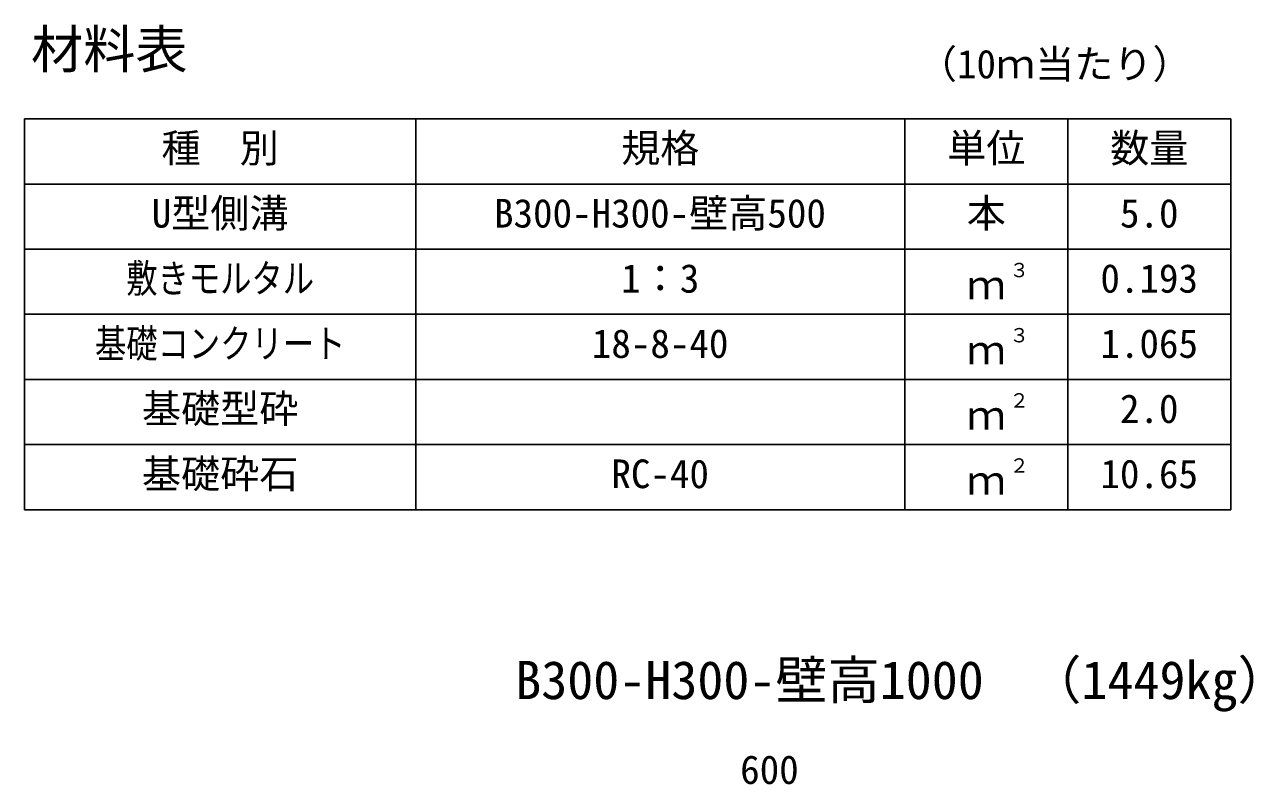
# Model space of a CAD drawing. Units: millimetres, scale not verified. Extents: x -16800 to 16800, y -5940 to 5940.
# Drawn here: x 4060 to 5945, y -2056 to -890 of the extents above; entities that cross this region are included whole.
import ezdxf
from ezdxf.enums import TextEntityAlignment as Align

# ---------------------------------------------------------------- set-up
doc = ezdxf.new("R2010")
doc.units = ezdxf.units.MM
doc.header["$LTSCALE"] = 20
for name, color, linetype, lineweight in [('0-0_DIM', 7, 'Continuous', 25), ('0-3_HYO', 3, 'Continuous', 25), ('0-4_HYO2', 4, 'Continuous', 25), ('0-6_TXT', 7, 'Continuous', 25)]:
    doc.layers.add(name, color=color, linetype=linetype, lineweight=lineweight)
doc.styles.add('ＭＳ ゴシック', font='')
doc.styles.get('ＭＳ ゴシック').set_extended_font_data('MS Gothic')

msp = doc.modelspace()

# ---------------------------------------------------------------- linework, layer by layer
at = {"layer": '0-3_HYO'}
for p, q in [((4660.1, -1034.51), (4660.1, -1634.51)), ((5410.1, -1034.51), (5410.1, -1634.51)), ((5660.1, -1034.51), (5660.1, -1634.51)), ((4060.1, -1134.51), (5910.1, -1134.51))]:
    msp.add_line(p, q, dxfattribs=at)
msp.add_lwpolyline([(4060.1, -1634.51), (5910.1, -1634.51), (5910.1, -1034.51), (4060.1, -1034.51)], close=True, dxfattribs=at)
at = {"layer": '0-4_HYO2'}
for p, q in [((4060.1, -1234.51), (5910.1, -1234.51)), ((4060.1, -1334.51), (5910.1, -1334.51)), ((4060.1, -1434.51), (5910.1, -1434.51)), ((4060.1, -1534.51), (5910.1, -1534.51))]:
    msp.add_line(p, q, dxfattribs=at)

# ---------------------------------------------------------------- texts
at = {"layer": '0-0_DIM', "style": 'ＭＳ ゴシック'}
msp.add_text('600', height=43.99, dxfattribs=at).set_placement((5157.6, -2068.59), align=Align.BOTTOM_LEFT)
at = {"layer": '0-6_TXT', "style": 'ＭＳ ゴシック'}
for s, height, p in [('材料表', 58.65, (4070.1, -974.51)), ('（10ｍ当たり）', 43.99, (5430.1, -985.51)), ('種\u3000別', 43.99, (4270.1, -1114.51)), ('規格', 43.99, (4975.1, -1114.51)), ('単位', 43.99, (5475.1, -1114.51)), ('数量', 43.99, (5725.1, -1114.51)), ('U型側溝', 43.99, (4255.1, -1214.51)), ('B300-H300-壁高500', 43.99, (4780.1, -1214.51)), ('本', 43.99, (5505.1, -1214.51)), ('5.0', 43.99, (5740.1, -1214.51)), ('1：3', 43.99, (4975.1, -1314.51)), ('３', 21.99, (5570.65, -1284.14)), ('0.193', 43.99, (5710.1, -1314.51)), ('ｍ', 43.99, (5505.1, -1324.51)), ('３', 21.99, (5570.65, -1384.14)), ('18-8-40', 43.99, (4930.1, -1414.51)), ('1.065', 43.99, (5710.1, -1414.51)), ('ｍ', 43.99, (5505.1, -1424.51)), ('基礎型砕', 43.99, (4240.1, -1514.51)), ('２', 21.99, (5570.65, -1484.14)), ('2.0', 43.99, (5740.1, -1514.51)), ('ｍ', 43.99, (5505.1, -1524.51)), ('基礎砕石', 43.99, (4240.1, -1614.51)), ('RC-40', 43.99, (4960.1, -1614.51)), ('２', 21.99, (5570.65, -1584.14)), ('10.65', 43.99, (5710.1, -1614.51)), ('ｍ', 43.99, (5505.1, -1624.51)), ('B300-H300-壁高1000', 58.65, (4812.6, -1942.71)), ('（1449kg）', 58.65, (5600.97, -1942.71))]:
    msp.add_text(s, height=height, dxfattribs=at).set_placement(p, align=Align.BOTTOM_LEFT)
at = {"layer": '0-6_TXT', "style": 'ＭＳ ゴシック', "width": 0.8}
for s, p in [('敷きモルタル', (4216.1, -1314.51)), ('基礎コンクリート', (4168.1, -1414.51))]:
    msp.add_text(s, height=43.99, dxfattribs=at).set_placement(p, align=Align.BOTTOM_LEFT)

doc.saveas('drawing.dxf')
